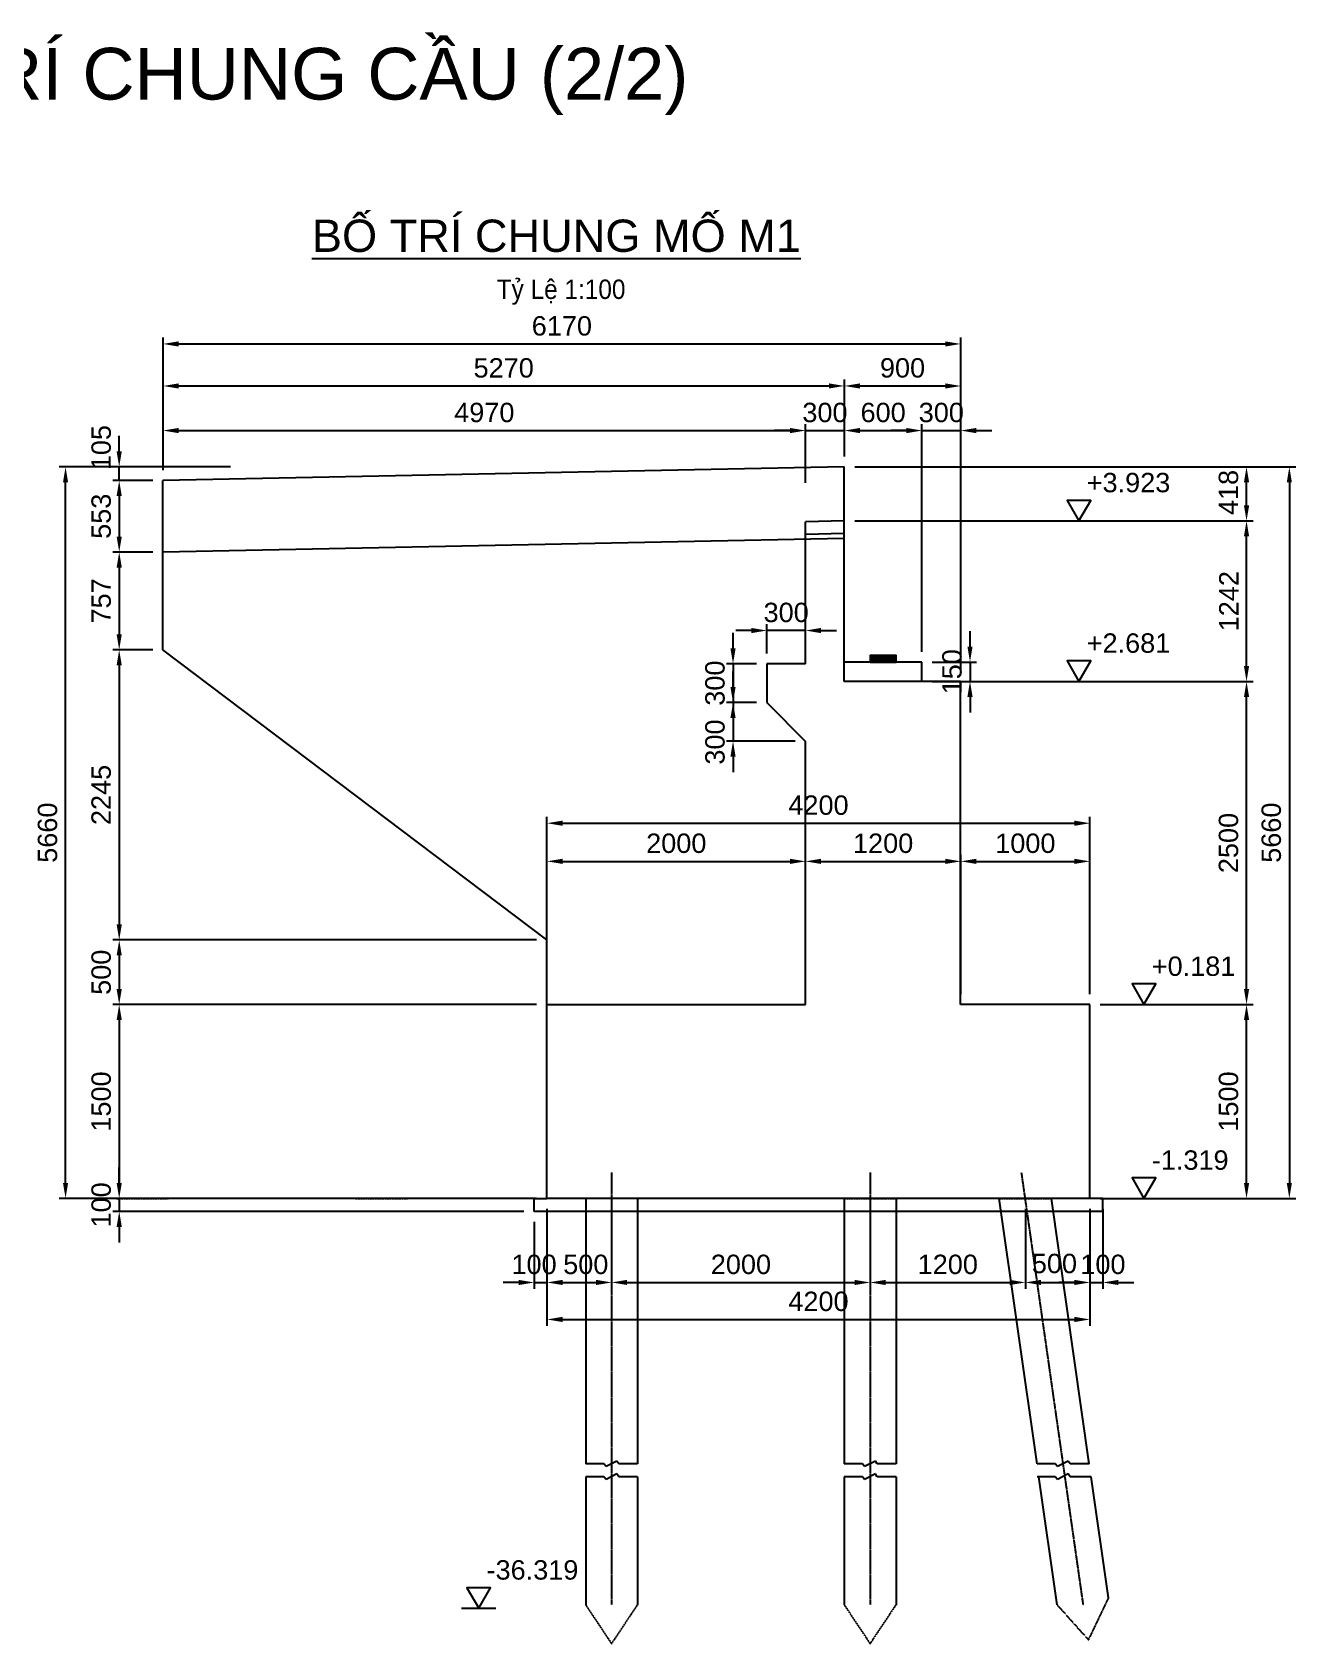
# Model space of a CAD drawing. Header units: millimetres. Extents: x 226202 to 432323, y 191488 to 280899.
# Drawn here: x 422549 to 432323, y 261665 to 274133 of the extents above; entities that cross this region are included whole.
import ezdxf

# ---------------------------------------------------------------- set-up
doc = ezdxf.new("R2010")
doc.units = ezdxf.units.MM
doc.header["$LTSCALE"] = 10
doc.header["$MEASUREMENT"] = 0
for name, pattern in [('CENTER', [2, 1.25, -0.25, 0.25, -0.25]), ('DASHED2', [0.375, 0.25, -0.125]), ('HIDDEN', [0.375, 0.25, -0.125])]:
    doc.linetypes.add(name, pattern=pattern)
for name, color, linetype in [('COLUM', 8, 'DASHED2'), ('dim', 1, 'Continuous'), ('Lien', 3, 'Continuous'), ('TEXT', 3, 'Continuous')]:
    doc.layers.add(name, color=color, linetype=linetype)
doc.styles.add('ARIAL', font='VNARIAL.TTF')
doc.styles.add('ARIALH', font='VHARIAL.TTF')
doc.styles.add('Dim', font='arial.ttf')
doc.dimstyles.new('1-100', dxfattribs={"dimscale": 100, "dimtxt": 1.5, "dimasz": 1.2, "dimexe": 0.5, "dimexo": 0.8, "dimtad": 1, "dimdec": 0, "dimtxsty": 'Dim', "dimcen": 1.5, "dimclrd": 1, "dimclre": 8, "dimclrt": 3, "dimadec": 0, "dimazin": 0, "dimtfac": 1, "dimtdec": 0, "dimtix": 1, "dimtmove": 2, "dimatfit": 3, "dimfxl": 1, "dimarcsym": 0})

# ---------------------------------------------------------------- blocks, each defined once
blk = doc.blocks.new('*D102')
at = {"color": 8, "lineweight": -2, "transparency": 16777216}
for p, q in [((423481, 270664), (423172, 270664)), ((423481, 270111), (423172, 270111))]:
    blk.add_line(p, q, dxfattribs=at)
at = {"color": 1, "lineweight": -2, "transparency": 16777216}
blk.add_line((423222, 270544), (423222, 270231), dxfattribs=at)
at = {"color": 1, "transparency": 16777216}
for points in [[(423202, 270544), (423242, 270544), (423222, 270664)], [(423202, 270231), (423242, 270231), (423222, 270111)]]:
    blk.add_solid(points, dxfattribs=at)
at = {"layer": 'Defpoints', "color": 0, "transparency": 16777216}
for p in [(423561, 270664), (423222, 270111), (423561, 270111)]:
    blk.add_point(p, dxfattribs=at)
at = {"color": 3, "transparency": 16777216, "insert": (423083, 270388), "char_height": 150, "attachment_point": 5, "rotation": 90, "style": 'Dim'}
blk.add_mtext('553', dxfattribs=at)
blk = doc.blocks.new('*D103')
at = {"color": 8, "lineweight": -2, "transparency": 16777216}
for p, q in [((423481, 270111), (423172, 270111)), ((423481, 269355), (423172, 269355))]:
    blk.add_line(p, q, dxfattribs=at)
at = {"color": 1, "lineweight": -2, "transparency": 16777216}
blk.add_line((423222, 269991), (423222, 269475), dxfattribs=at)
at = {"color": 1, "transparency": 16777216}
for points in [[(423202, 269991), (423242, 269991), (423222, 270111)], [(423202, 269475), (423242, 269475), (423222, 269355)]]:
    blk.add_solid(points, dxfattribs=at)
at = {"layer": 'Defpoints', "color": 0, "transparency": 16777216}
for p in [(423561, 270111), (423222, 269355), (423561, 269355)]:
    blk.add_point(p, dxfattribs=at)
at = {"color": 3, "transparency": 16777216, "insert": (423083, 269733), "char_height": 150, "attachment_point": 5, "rotation": 90, "style": 'Dim'}
blk.add_mtext('757', dxfattribs=at)
blk = doc.blocks.new('*D104')
at = {"color": 8, "lineweight": -2, "transparency": 16777216}
for p, q in [((423481, 269355), (423172, 269355)), ((426451, 267110), (423172, 267110))]:
    blk.add_line(p, q, dxfattribs=at)
at = {"color": 1, "lineweight": -2, "transparency": 16777216}
blk.add_line((423222, 269235), (423222, 267230), dxfattribs=at)
at = {"color": 1, "transparency": 16777216}
for points in [[(423202, 269235), (423242, 269235), (423222, 269355)], [(423202, 267230), (423242, 267230), (423222, 267110)]]:
    blk.add_solid(points, dxfattribs=at)
at = {"layer": 'Defpoints', "color": 0, "transparency": 16777216}
for p in [(423561, 269355), (423222, 267110), (426531, 267110)]:
    blk.add_point(p, dxfattribs=at)
at = {"color": 3, "transparency": 16777216, "insert": (423083, 268232), "char_height": 150, "attachment_point": 5, "rotation": 90, "style": 'Dim'}
blk.add_mtext('2245', dxfattribs=at)
blk = doc.blocks.new('*D105')
at = {"color": 8, "lineweight": -2, "transparency": 16777216}
for p, q in [((426451, 267110), (423172, 267110)), ((426451, 266610), (423172, 266610))]:
    blk.add_line(p, q, dxfattribs=at)
at = {"color": 1, "lineweight": -2, "transparency": 16777216}
blk.add_line((423222, 266990), (423222, 266730), dxfattribs=at)
at = {"color": 1, "transparency": 16777216}
for points in [[(423202, 266990), (423242, 266990), (423222, 267110)], [(423202, 266730), (423242, 266730), (423222, 266610)]]:
    blk.add_solid(points, dxfattribs=at)
at = {"layer": 'Defpoints', "color": 0, "transparency": 16777216}
for p in [(426531, 267110), (423222, 266610), (426531, 266610)]:
    blk.add_point(p, dxfattribs=at)
at = {"color": 3, "transparency": 16777216, "insert": (423083, 266860), "char_height": 150, "attachment_point": 5, "rotation": 90, "style": 'Dim'}
blk.add_mtext('500', dxfattribs=at)
blk = doc.blocks.new('*D106')
at = {"color": 8, "lineweight": -2, "transparency": 16777216}
for p, q in [((426451, 266610), (423172, 266610)), ((426451, 265110), (423172, 265110))]:
    blk.add_line(p, q, dxfattribs=at)
at = {"color": 1, "lineweight": -2, "transparency": 16777216}
blk.add_line((423222, 266490), (423222, 265230), dxfattribs=at)
at = {"color": 1, "transparency": 16777216}
for points in [[(423202, 266490), (423242, 266490), (423222, 266610)], [(423202, 265230), (423242, 265230), (423222, 265110)]]:
    blk.add_solid(points, dxfattribs=at)
at = {"layer": 'Defpoints', "color": 0, "transparency": 16777216}
for p in [(426531, 266610), (423222, 265110), (426531, 265110)]:
    blk.add_point(p, dxfattribs=at)
at = {"color": 3, "transparency": 16777216, "insert": (423083, 265860), "char_height": 150, "attachment_point": 5, "rotation": 90, "style": 'Dim'}
blk.add_mtext('1500', dxfattribs=at)
blk = doc.blocks.new('*D107')
at = {"color": 1, "lineweight": -2, "transparency": 16777216}
for p, q in [((423222, 265230), (423222, 265350)), ((423222, 265110), (423222, 265010)), ((423222, 264890), (423222, 264770))]:
    blk.add_line(p, q, dxfattribs=at)
at = {"color": 8, "lineweight": -2, "transparency": 16777216}
for p, q in [((426451, 265110), (423172, 265110)), ((426351, 265010), (423172, 265010))]:
    blk.add_line(p, q, dxfattribs=at)
at = {"color": 1, "transparency": 16777216}
for points in [[(423202, 265230), (423242, 265230), (423222, 265110)], [(423202, 264890), (423242, 264890), (423222, 265010)]]:
    blk.add_solid(points, dxfattribs=at)
at = {"layer": 'Defpoints', "color": 0, "transparency": 16777216}
for p in [(426531, 265110), (423222, 265010), (426431, 265010)]:
    blk.add_point(p, dxfattribs=at)
at = {"color": 3, "transparency": 16777216, "insert": (423083, 265060), "char_height": 150, "attachment_point": 5, "rotation": 90, "style": 'Dim'}
blk.add_mtext('100', dxfattribs=at)
blk = doc.blocks.new('*D108')
at = {"color": 1, "lineweight": -2, "transparency": 16777216}
for p, q in [((423222, 270890), (423222, 271010)), ((423222, 270664), (423222, 270770)), ((423222, 270544), (423222, 270424))]:
    blk.add_line(p, q, dxfattribs=at)
at = {"color": 8, "lineweight": -2, "transparency": 16777216}
for p, q in [((424082, 270770), (423172, 270770)), ((423401, 270664), (423172, 270664))]:
    blk.add_line(p, q, dxfattribs=at)
at = {"color": 1, "transparency": 16777216}
for points in [[(423202, 270890), (423242, 270890), (423222, 270770)], [(423202, 270544), (423242, 270544), (423222, 270664)]]:
    blk.add_solid(points, dxfattribs=at)
at = {"layer": 'Defpoints', "color": 0, "transparency": 16777216}
for p in [(423222, 270770), (424162, 270770), (423481, 270664)]:
    blk.add_point(p, dxfattribs=at)
at = {"color": 3, "transparency": 16777216, "insert": (423083, 270919), "char_height": 150, "attachment_point": 5, "rotation": 90, "style": 'Dim'}
blk.add_mtext('105', dxfattribs=at)
blk = doc.blocks.new('*D109')
at = {"color": 8, "lineweight": -2, "transparency": 16777216}
for p, q in [((423387, 270770), (422757, 270770)), ((423864, 265110), (422757, 265110))]:
    blk.add_line(p, q, dxfattribs=at)
at = {"color": 1, "lineweight": -2, "transparency": 16777216}
blk.add_line((422807, 265230), (422807, 270650), dxfattribs=at)
at = {"color": 1, "transparency": 16777216}
for points in [[(422787, 270650), (422827, 270650), (422807, 270770)], [(422787, 265230), (422827, 265230), (422807, 265110)]]:
    blk.add_solid(points, dxfattribs=at)
at = {"layer": 'Defpoints', "color": 0, "transparency": 16777216}
for p in [(422807, 270770), (423467, 270770), (423944, 265110)]:
    blk.add_point(p, dxfattribs=at)
at = {"color": 3, "transparency": 16777216, "insert": (422668, 267940), "char_height": 150, "attachment_point": 5, "rotation": 90, "style": 'Dim'}
blk.add_mtext('5660', dxfattribs=at)
blk = doc.blocks.new('*D110')
at = {"color": 8, "lineweight": -2, "transparency": 16777216}
for p, q in [((423561, 270744), (423561, 271101)), ((428531, 270646), (428531, 271101))]:
    blk.add_line(p, q, dxfattribs=at)
at = {"color": 1, "lineweight": -2, "transparency": 16777216}
blk.add_line((423681, 271051), (428411, 271051), dxfattribs=at)
at = {"color": 1, "transparency": 16777216}
for points in [[(423681, 271071), (423681, 271031), (423561, 271051)], [(428411, 271071), (428411, 271031), (428531, 271051)]]:
    blk.add_solid(points, dxfattribs=at)
at = {"layer": 'Defpoints', "color": 0, "transparency": 16777216}
for p in [(428531, 271051), (423561, 270664), (428531, 270566)]:
    blk.add_point(p, dxfattribs=at)
at = {"color": 3, "transparency": 16777216, "insert": (426046, 271190), "char_height": 150, "attachment_point": 5, "style": 'Dim'}
blk.add_mtext('4970', dxfattribs=at)
blk = doc.blocks.new('*D111')
at = {"color": 8, "lineweight": -2, "transparency": 16777216}
for p, q in [((428531, 270646), (428531, 271101)), ((428831, 270850), (428831, 271101))]:
    blk.add_line(p, q, dxfattribs=at)
at = {"color": 1, "lineweight": -2, "transparency": 16777216}
for p, q in [((428411, 271051), (428291, 271051)), ((428531, 271051), (428831, 271051)), ((428951, 271051), (429071, 271051))]:
    blk.add_line(p, q, dxfattribs=at)
at = {"color": 1, "transparency": 16777216}
for points in [[(428411, 271071), (428411, 271031), (428531, 271051)], [(428951, 271071), (428951, 271031), (428831, 271051)]]:
    blk.add_solid(points, dxfattribs=at)
at = {"layer": 'Defpoints', "color": 0, "transparency": 16777216}
for p in [(428831, 271051), (428831, 270770), (428531, 270566)]:
    blk.add_point(p, dxfattribs=at)
at = {"color": 3, "transparency": 16777216, "insert": (428681, 271190), "char_height": 150, "attachment_point": 5, "style": 'Dim'}
blk.add_mtext('300', dxfattribs=at)
blk = doc.blocks.new('*D112')
at = {"color": 8, "lineweight": -2, "transparency": 16777216}
for p, q in [((428831, 270850), (428831, 271101)), ((429431, 269340), (429431, 271101))]:
    blk.add_line(p, q, dxfattribs=at)
at = {"color": 1, "lineweight": -2, "transparency": 16777216}
blk.add_line((428951, 271051), (429311, 271051), dxfattribs=at)
at = {"color": 1, "transparency": 16777216}
for points in [[(428951, 271071), (428951, 271031), (428831, 271051)], [(429311, 271071), (429311, 271031), (429431, 271051)]]:
    blk.add_solid(points, dxfattribs=at)
at = {"layer": 'Defpoints', "color": 0, "transparency": 16777216}
for p in [(429431, 271051), (428831, 270770), (429431, 269260)]:
    blk.add_point(p, dxfattribs=at)
at = {"color": 3, "transparency": 16777216, "insert": (429131, 271190), "char_height": 150, "attachment_point": 5, "style": 'Dim'}
blk.add_mtext('600', dxfattribs=at)
blk = doc.blocks.new('*D113')
at = {"color": 8, "lineweight": -2, "transparency": 16777216}
for p, q in [((429431, 269340), (429431, 271101)), ((429731, 269190), (429731, 271101))]:
    blk.add_line(p, q, dxfattribs=at)
at = {"color": 1, "lineweight": -2, "transparency": 16777216}
for p, q in [((429311, 271051), (429191, 271051)), ((429431, 271051), (429731, 271051)), ((429851, 271051), (429971, 271051))]:
    blk.add_line(p, q, dxfattribs=at)
at = {"color": 1, "transparency": 16777216}
for points in [[(429311, 271071), (429311, 271031), (429431, 271051)], [(429851, 271071), (429851, 271031), (429731, 271051)]]:
    blk.add_solid(points, dxfattribs=at)
at = {"layer": 'Defpoints', "color": 0, "transparency": 16777216}
for p in [(429731, 271051), (429431, 269260), (429731, 269110)]:
    blk.add_point(p, dxfattribs=at)
at = {"color": 3, "transparency": 16777216, "insert": (429581, 271190), "char_height": 150, "attachment_point": 5, "style": 'Dim'}
blk.add_mtext('300', dxfattribs=at)
blk = doc.blocks.new('*D114')
at = {"color": 8, "lineweight": -2, "transparency": 16777216}
for p, q in [((423561, 271003), (423561, 271446)), ((428831, 271003), (428831, 271446))]:
    blk.add_line(p, q, dxfattribs=at)
at = {"color": 1, "lineweight": -2, "transparency": 16777216}
blk.add_line((423681, 271396), (428711, 271396), dxfattribs=at)
at = {"color": 1, "transparency": 16777216}
for points in [[(423681, 271416), (423681, 271376), (423561, 271396)], [(428711, 271416), (428711, 271376), (428831, 271396)]]:
    blk.add_solid(points, dxfattribs=at)
at = {"layer": 'Defpoints', "color": 0, "transparency": 16777216}
for p in [(428831, 271396), (423561, 270923), (428831, 270923)]:
    blk.add_point(p, dxfattribs=at)
at = {"color": 3, "transparency": 16777216, "insert": (426196, 271535), "char_height": 150, "attachment_point": 5, "style": 'Dim'}
blk.add_mtext('5270', dxfattribs=at)
blk = doc.blocks.new('*D115')
at = {"color": 8, "lineweight": -2, "transparency": 16777216}
for p, q in [((428831, 271003), (428831, 271446)), ((429731, 270977), (429731, 271446))]:
    blk.add_line(p, q, dxfattribs=at)
at = {"color": 1, "lineweight": -2, "transparency": 16777216}
blk.add_line((428951, 271396), (429611, 271396), dxfattribs=at)
at = {"color": 1, "transparency": 16777216}
for points in [[(428951, 271416), (428951, 271376), (428831, 271396)], [(429611, 271416), (429611, 271376), (429731, 271396)]]:
    blk.add_solid(points, dxfattribs=at)
at = {"layer": 'Defpoints', "color": 0, "transparency": 16777216}
for p in [(429731, 271396), (428831, 270923), (429731, 270897)]:
    blk.add_point(p, dxfattribs=at)
at = {"color": 3, "transparency": 16777216, "insert": (429281, 271535), "char_height": 150, "attachment_point": 5, "style": 'Dim'}
blk.add_mtext('900', dxfattribs=at)
blk = doc.blocks.new('*D116')
at = {"color": 8, "lineweight": -2, "transparency": 16777216}
for p, q in [((423561, 271304), (423561, 271771)), ((429731, 270968), (429731, 271771))]:
    blk.add_line(p, q, dxfattribs=at)
at = {"color": 1, "lineweight": -2, "transparency": 16777216}
blk.add_line((423681, 271721), (429611, 271721), dxfattribs=at)
at = {"color": 1, "transparency": 16777216}
for points in [[(423681, 271741), (423681, 271701), (423561, 271721)], [(429611, 271741), (429611, 271701), (429731, 271721)]]:
    blk.add_solid(points, dxfattribs=at)
at = {"layer": 'Defpoints', "color": 0, "transparency": 16777216}
for p in [(429731, 271721), (423561, 271224), (429731, 270888)]:
    blk.add_point(p, dxfattribs=at)
at = {"color": 3, "transparency": 16777216, "insert": (426646, 271860), "char_height": 150, "attachment_point": 5, "style": 'Dim'}
blk.add_mtext('6170', dxfattribs=at)
blk = doc.blocks.new('*D117')
at = {"color": 1, "lineweight": -2, "transparency": 16777216}
for p, q in [((429803, 269380), (429803, 269500)), ((429803, 269260), (429803, 269110)), ((429803, 268990), (429803, 268870))]:
    blk.add_line(p, q, dxfattribs=at)
at = {"color": 8, "lineweight": -2, "transparency": 16777216}
for p, q in [((429511, 269260), (429853, 269260)), ((429511, 269110), (429853, 269110))]:
    blk.add_line(p, q, dxfattribs=at)
at = {"color": 1, "transparency": 16777216}
for points in [[(429783, 269380), (429823, 269380), (429803, 269260)], [(429783, 268990), (429823, 268990), (429803, 269110)]]:
    blk.add_solid(points, dxfattribs=at)
at = {"layer": 'Defpoints', "color": 0, "transparency": 16777216}
for p in [(429431, 269260), (429431, 269110), (429803, 269110)]:
    blk.add_point(p, dxfattribs=at)
at = {"color": 3, "transparency": 16777216, "insert": (429664, 269185), "char_height": 150, "attachment_point": 5, "rotation": 90, "style": 'Dim'}
blk.add_mtext('150', dxfattribs=at)
blk = doc.blocks.new('*D118')
at = {"color": 1, "lineweight": -2, "transparency": 16777216}
for p, q in [((428111, 269504), (427991, 269504)), ((428531, 269504), (428231, 269504)), ((428651, 269504), (428771, 269504))]:
    blk.add_line(p, q, dxfattribs=at)
at = {"color": 8, "lineweight": -2, "transparency": 16777216}
for p, q in [((428231, 269327), (428231, 269554)), ((428531, 269327), (428531, 269554))]:
    blk.add_line(p, q, dxfattribs=at)
at = {"color": 1, "transparency": 16777216}
for points in [[(428111, 269524), (428111, 269484), (428231, 269504)], [(428651, 269524), (428651, 269484), (428531, 269504)]]:
    blk.add_solid(points, dxfattribs=at)
at = {"layer": 'Defpoints', "color": 0, "transparency": 16777216}
for p in [(428231, 269504), (428231, 269247), (428531, 269247)]:
    blk.add_point(p, dxfattribs=at)
at = {"color": 3, "transparency": 16777216, "insert": (428381, 269643), "char_height": 150, "attachment_point": 5, "style": 'Dim'}
blk.add_mtext('300', dxfattribs=at)
blk = doc.blocks.new('*D119')
at = {"color": 1, "lineweight": -2, "transparency": 16777216}
for p, q in [((427970, 269367), (427970, 269487)), ((427970, 269247), (427970, 268947)), ((427970, 268827), (427970, 268707))]:
    blk.add_line(p, q, dxfattribs=at)
at = {"color": 8, "lineweight": -2, "transparency": 16777216}
for p, q in [((428151, 269247), (427920, 269247)), ((428151, 268947), (427920, 268947))]:
    blk.add_line(p, q, dxfattribs=at)
at = {"color": 1, "transparency": 16777216}
for points in [[(427950, 269367), (427990, 269367), (427970, 269247)], [(427950, 268827), (427990, 268827), (427970, 268947)]]:
    blk.add_solid(points, dxfattribs=at)
at = {"layer": 'Defpoints', "color": 0, "transparency": 16777216}
for p in [(428231, 269247), (427970, 268947), (428231, 268947)]:
    blk.add_point(p, dxfattribs=at)
at = {"color": 3, "transparency": 16777216, "insert": (427831, 269097), "char_height": 150, "attachment_point": 5, "rotation": 90, "style": 'Dim'}
blk.add_mtext('300', dxfattribs=at)
blk = doc.blocks.new('*D120')
at = {"color": 1, "lineweight": -2, "transparency": 16777216}
for p, q in [((427970, 269067), (427970, 269187)), ((427970, 268947), (427970, 268647)), ((427970, 268527), (427970, 268407))]:
    blk.add_line(p, q, dxfattribs=at)
at = {"color": 8, "lineweight": -2, "transparency": 16777216}
for p, q in [((428151, 268947), (427920, 268947)), ((428451, 268647), (427920, 268647))]:
    blk.add_line(p, q, dxfattribs=at)
at = {"color": 1, "transparency": 16777216}
for points in [[(427950, 269067), (427990, 269067), (427970, 268947)], [(427950, 268527), (427990, 268527), (427970, 268647)]]:
    blk.add_solid(points, dxfattribs=at)
at = {"layer": 'Defpoints', "color": 0, "transparency": 16777216}
for p in [(428231, 268947), (427970, 268647), (428531, 268647)]:
    blk.add_point(p, dxfattribs=at)
at = {"color": 3, "transparency": 16777216, "insert": (427831, 268641), "char_height": 150, "attachment_point": 5, "rotation": 90, "style": 'Dim'}
blk.add_mtext('300', dxfattribs=at)
blk = doc.blocks.new('*D121')
at = {"color": 8, "lineweight": -2, "transparency": 16777216}
for p, q in [((426531, 266690), (426531, 267768)), ((428531, 266690), (428531, 267768))]:
    blk.add_line(p, q, dxfattribs=at)
at = {"color": 1, "lineweight": -2, "transparency": 16777216}
blk.add_line((426651, 267718), (428411, 267718), dxfattribs=at)
at = {"color": 1, "transparency": 16777216}
for points in [[(426651, 267738), (426651, 267698), (426531, 267718)], [(428411, 267738), (428411, 267698), (428531, 267718)]]:
    blk.add_solid(points, dxfattribs=at)
at = {"layer": 'Defpoints', "color": 0, "transparency": 16777216}
for p in [(428531, 267718), (426531, 266610), (428531, 266610)]:
    blk.add_point(p, dxfattribs=at)
at = {"color": 3, "transparency": 16777216, "insert": (427531, 267857), "char_height": 150, "attachment_point": 5, "style": 'Dim'}
blk.add_mtext('2000', dxfattribs=at)
blk = doc.blocks.new('*D122')
at = {"color": 8, "lineweight": -2, "transparency": 16777216}
for p, q in [((428531, 266690), (428531, 267768)), ((429731, 266690), (429731, 267768))]:
    blk.add_line(p, q, dxfattribs=at)
at = {"color": 1, "lineweight": -2, "transparency": 16777216}
blk.add_line((428651, 267718), (429611, 267718), dxfattribs=at)
at = {"color": 1, "transparency": 16777216}
for points in [[(428651, 267738), (428651, 267698), (428531, 267718)], [(429611, 267738), (429611, 267698), (429731, 267718)]]:
    blk.add_solid(points, dxfattribs=at)
at = {"layer": 'Defpoints', "color": 0, "transparency": 16777216}
for p in [(429731, 267718), (428531, 266610), (429731, 266610)]:
    blk.add_point(p, dxfattribs=at)
at = {"color": 3, "transparency": 16777216, "insert": (429131, 267857), "char_height": 150, "attachment_point": 5, "style": 'Dim'}
blk.add_mtext('1200', dxfattribs=at)
blk = doc.blocks.new('*D123')
at = {"color": 8, "lineweight": -2, "transparency": 16777216}
for p, q in [((429731, 266690), (429731, 267768)), ((430731, 266690), (430731, 267768))]:
    blk.add_line(p, q, dxfattribs=at)
at = {"color": 1, "lineweight": -2, "transparency": 16777216}
blk.add_line((429851, 267718), (430611, 267718), dxfattribs=at)
at = {"color": 1, "transparency": 16777216}
for points in [[(429851, 267738), (429851, 267698), (429731, 267718)], [(430611, 267738), (430611, 267698), (430731, 267718)]]:
    blk.add_solid(points, dxfattribs=at)
at = {"layer": 'Defpoints', "color": 0, "transparency": 16777216}
for p in [(430731, 267718), (429731, 266610), (430731, 266610)]:
    blk.add_point(p, dxfattribs=at)
at = {"color": 3, "transparency": 16777216, "insert": (430231, 267857), "char_height": 150, "attachment_point": 5, "style": 'Dim'}
blk.add_mtext('1000', dxfattribs=at)
blk = doc.blocks.new('*D124')
at = {"color": 8, "lineweight": -2, "transparency": 16777216}
for p, q in [((430811, 266610), (431992, 266610)), ((430811, 265110), (431992, 265110))]:
    blk.add_line(p, q, dxfattribs=at)
at = {"color": 1, "lineweight": -2, "transparency": 16777216}
blk.add_line((431942, 265230), (431942, 266490), dxfattribs=at)
at = {"color": 1, "transparency": 16777216}
for points in [[(431922, 266490), (431962, 266490), (431942, 266610)], [(431922, 265230), (431962, 265230), (431942, 265110)]]:
    blk.add_solid(points, dxfattribs=at)
at = {"layer": 'Defpoints', "color": 0, "transparency": 16777216}
for p in [(430731, 266610), (431942, 266610), (430731, 265110)]:
    blk.add_point(p, dxfattribs=at)
at = {"color": 3, "transparency": 16777216, "insert": (431803, 265860), "char_height": 150, "attachment_point": 5, "rotation": 90, "style": 'Dim'}
blk.add_mtext('1500', dxfattribs=at)
blk = doc.blocks.new('*D125')
at = {"color": 8, "lineweight": -2, "transparency": 16777216}
for p, q in [((429811, 269110), (431992, 269110)), ((430811, 266610), (431992, 266610))]:
    blk.add_line(p, q, dxfattribs=at)
at = {"color": 1, "lineweight": -2, "transparency": 16777216}
blk.add_line((431942, 266730), (431942, 268990), dxfattribs=at)
at = {"color": 1, "transparency": 16777216}
for points in [[(431922, 268990), (431962, 268990), (431942, 269110)], [(431922, 266730), (431962, 266730), (431942, 266610)]]:
    blk.add_solid(points, dxfattribs=at)
at = {"layer": 'Defpoints', "color": 0, "transparency": 16777216}
for p in [(429731, 269110), (431942, 269110), (430731, 266610)]:
    blk.add_point(p, dxfattribs=at)
at = {"color": 3, "transparency": 16777216, "insert": (431803, 267860), "char_height": 150, "attachment_point": 5, "rotation": 90, "style": 'Dim'}
blk.add_mtext('2500', dxfattribs=at)
blk = doc.blocks.new('*D126')
at = {"color": 8, "lineweight": -2, "transparency": 16777216}
for p, q in [((428911, 270352), (431992, 270352)), ((429811, 269110), (431992, 269110))]:
    blk.add_line(p, q, dxfattribs=at)
at = {"color": 1, "lineweight": -2, "transparency": 16777216}
blk.add_line((431942, 269230), (431942, 270232), dxfattribs=at)
at = {"color": 1, "transparency": 16777216}
for points in [[(431922, 270232), (431962, 270232), (431942, 270352)], [(431922, 269230), (431962, 269230), (431942, 269110)]]:
    blk.add_solid(points, dxfattribs=at)
at = {"layer": 'Defpoints', "color": 0, "transparency": 16777216}
for p in [(428831, 270352), (431942, 270352), (429731, 269110)]:
    blk.add_point(p, dxfattribs=at)
at = {"color": 3, "transparency": 16777216, "insert": (431805, 269731), "char_height": 150, "attachment_point": 5, "rotation": 90, "style": 'Dim'}
blk.add_mtext('1242', dxfattribs=at)
blk = doc.blocks.new('*D127')
at = {"color": 8, "lineweight": -2, "transparency": 16777216}
for p, q in [((428911, 270770), (431992, 270770)), ((428911, 270352), (431992, 270352))]:
    blk.add_line(p, q, dxfattribs=at)
at = {"color": 1, "lineweight": -2, "transparency": 16777216}
blk.add_line((431942, 270472), (431942, 270650), dxfattribs=at)
at = {"color": 1, "transparency": 16777216}
for points in [[(431922, 270650), (431962, 270650), (431942, 270770)], [(431922, 270472), (431962, 270472), (431942, 270352)]]:
    blk.add_solid(points, dxfattribs=at)
at = {"layer": 'Defpoints', "color": 0, "transparency": 16777216}
for p in [(428831, 270770), (431942, 270770), (428831, 270352)]:
    blk.add_point(p, dxfattribs=at)
at = {"color": 3, "transparency": 16777216, "insert": (431803, 270572), "char_height": 150, "attachment_point": 5, "rotation": 90, "style": 'Dim'}
blk.add_mtext('418', dxfattribs=at)
blk = doc.blocks.new('*D128')
at = {"color": 8, "lineweight": -2, "transparency": 16777216}
for p, q in [((430885, 270770), (432323, 270770)), ((431184, 265110), (432323, 265110))]:
    blk.add_line(p, q, dxfattribs=at)
at = {"color": 1, "lineweight": -2, "transparency": 16777216}
blk.add_line((432273, 270650), (432273, 265230), dxfattribs=at)
at = {"color": 1, "transparency": 16777216}
for points in [[(432253, 270650), (432293, 270650), (432273, 270770)], [(432253, 265230), (432293, 265230), (432273, 265110)]]:
    blk.add_solid(points, dxfattribs=at)
at = {"layer": 'Defpoints', "color": 0, "transparency": 16777216}
for p in [(430805, 270770), (431104, 265110), (432273, 265110)]:
    blk.add_point(p, dxfattribs=at)
at = {"color": 3, "transparency": 16777216, "insert": (432134, 267940), "char_height": 150, "attachment_point": 5, "rotation": 90, "style": 'Dim'}
blk.add_mtext('5660', dxfattribs=at)
blk = doc.blocks.new('*D129')
at = {"color": 8, "lineweight": -2, "transparency": 16777216}
for p, q in [((426531, 267373), (426531, 268063)), ((430731, 266690), (430731, 268063))]:
    blk.add_line(p, q, dxfattribs=at)
at = {"color": 1, "lineweight": -2, "transparency": 16777216}
blk.add_line((426651, 268013), (430611, 268013), dxfattribs=at)
at = {"color": 1, "transparency": 16777216}
for points in [[(426651, 268033), (426651, 267993), (426531, 268013)], [(430611, 268033), (430611, 267993), (430731, 268013)]]:
    blk.add_solid(points, dxfattribs=at)
at = {"layer": 'Defpoints', "color": 0, "transparency": 16777216}
for p in [(430731, 268013), (426531, 267293), (430731, 266610)]:
    blk.add_point(p, dxfattribs=at)
at = {"color": 3, "transparency": 16777216, "insert": (428631, 268152), "char_height": 150, "attachment_point": 5, "style": 'Dim'}
blk.add_mtext('4200', dxfattribs=at)
blk = doc.blocks.new('*D155')
at = {"color": 8, "lineweight": -2, "transparency": 16777216}
for p, q in [((426531, 265030), (426531, 264410)), ((426431, 264930), (426431, 264410))]:
    blk.add_line(p, q, dxfattribs=at)
at = {"color": 1, "lineweight": -2, "transparency": 16777216}
for p, q in [((426311, 264460), (426191, 264460)), ((426431, 264460), (426531, 264460)), ((426651, 264460), (426771, 264460))]:
    blk.add_line(p, q, dxfattribs=at)
at = {"color": 1, "transparency": 16777216}
for points in [[(426311, 264480), (426311, 264440), (426431, 264460)], [(426651, 264480), (426651, 264440), (426531, 264460)]]:
    blk.add_solid(points, dxfattribs=at)
at = {"layer": 'Defpoints', "color": 0, "transparency": 16777216}
for p in [(426531, 265110), (426431, 265010), (426531, 264460)]:
    blk.add_point(p, dxfattribs=at)
at = {"color": 3, "transparency": 16777216, "insert": (426431, 264599), "char_height": 150, "attachment_point": 5, "style": 'Dim'}
blk.add_mtext('100', dxfattribs=at)
blk = doc.blocks.new('*D156')
at = {"color": 8, "lineweight": -2, "transparency": 16777216}
for p, q in [((426531, 265030), (426531, 264410)), ((427031, 265030), (427031, 264410))]:
    blk.add_line(p, q, dxfattribs=at)
at = {"color": 1, "lineweight": -2, "transparency": 16777216}
blk.add_line((426651, 264460), (426911, 264460), dxfattribs=at)
at = {"color": 1, "transparency": 16777216}
for points in [[(426651, 264480), (426651, 264440), (426531, 264460)], [(426911, 264480), (426911, 264440), (427031, 264460)]]:
    blk.add_solid(points, dxfattribs=at)
at = {"layer": 'Defpoints', "color": 0, "transparency": 16777216}
for p in [(426531, 265110), (427031, 265110), (427031, 264460)]:
    blk.add_point(p, dxfattribs=at)
at = {"color": 3, "transparency": 16777216, "insert": (426831, 264599), "char_height": 150, "attachment_point": 5, "style": 'Dim'}
blk.add_mtext('500', dxfattribs=at)
blk = doc.blocks.new('*D157')
at = {"color": 8, "lineweight": -2, "transparency": 16777216}
for p, q in [((427031, 265030), (427031, 264410)), ((429031, 265030), (429031, 264410))]:
    blk.add_line(p, q, dxfattribs=at)
at = {"color": 1, "lineweight": -2, "transparency": 16777216}
blk.add_line((427151, 264460), (428911, 264460), dxfattribs=at)
at = {"color": 1, "transparency": 16777216}
for points in [[(427151, 264480), (427151, 264440), (427031, 264460)], [(428911, 264480), (428911, 264440), (429031, 264460)]]:
    blk.add_solid(points, dxfattribs=at)
at = {"layer": 'Defpoints', "color": 0, "transparency": 16777216}
for p in [(427031, 265110), (429031, 265110), (429031, 264460)]:
    blk.add_point(p, dxfattribs=at)
at = {"color": 3, "transparency": 16777216, "insert": (428031, 264599), "char_height": 150, "attachment_point": 5, "style": 'Dim'}
blk.add_mtext('2000', dxfattribs=at)
blk = doc.blocks.new('*D158')
at = {"color": 8, "lineweight": -2, "transparency": 16777216}
for p, q in [((429031, 265030), (429031, 264410)), ((430231, 265030), (430231, 264410))]:
    blk.add_line(p, q, dxfattribs=at)
at = {"color": 1, "lineweight": -2, "transparency": 16777216}
blk.add_line((429151, 264460), (430111, 264460), dxfattribs=at)
at = {"color": 1, "transparency": 16777216}
for points in [[(429151, 264480), (429151, 264440), (429031, 264460)], [(430111, 264480), (430111, 264440), (430231, 264460)]]:
    blk.add_solid(points, dxfattribs=at)
at = {"layer": 'Defpoints', "color": 0, "transparency": 16777216}
for p in [(429031, 265110), (430231, 265110), (430231, 264460)]:
    blk.add_point(p, dxfattribs=at)
at = {"color": 3, "transparency": 16777216, "insert": (429631, 264599), "char_height": 150, "attachment_point": 5, "style": 'Dim'}
blk.add_mtext('1200', dxfattribs=at)
blk = doc.blocks.new('*D159')
at = {"color": 8, "lineweight": -2, "transparency": 16777216}
for p, q in [((430231, 265030), (430231, 264410)), ((430731, 265030), (430731, 264410))]:
    blk.add_line(p, q, dxfattribs=at)
at = {"color": 1, "lineweight": -2, "transparency": 16777216}
blk.add_line((430351, 264460), (430611, 264460), dxfattribs=at)
at = {"color": 1, "transparency": 16777216}
for points in [[(430351, 264480), (430351, 264440), (430231, 264460)], [(430611, 264480), (430611, 264440), (430731, 264460)]]:
    blk.add_solid(points, dxfattribs=at)
at = {"layer": 'Defpoints', "color": 0, "transparency": 16777216}
for p in [(430231, 265110), (430731, 265110), (430731, 264460)]:
    blk.add_point(p, dxfattribs=at)
at = {"color": 3, "transparency": 16777216, "insert": (430456, 264606), "char_height": 150, "attachment_point": 5, "style": 'Dim'}
blk.add_mtext('500', dxfattribs=at)
blk = doc.blocks.new('*D160')
at = {"color": 8, "lineweight": -2, "transparency": 16777216}
for p, q in [((430731, 265030), (430731, 264410)), ((430831, 265030), (430831, 264410))]:
    blk.add_line(p, q, dxfattribs=at)
at = {"color": 1, "lineweight": -2, "transparency": 16777216}
for p, q in [((430611, 264460), (430491, 264460)), ((430731, 264460), (430831, 264460)), ((430951, 264460), (431071, 264460))]:
    blk.add_line(p, q, dxfattribs=at)
at = {"color": 1, "transparency": 16777216}
for points in [[(430611, 264480), (430611, 264440), (430731, 264460)], [(430951, 264480), (430951, 264440), (430831, 264460)]]:
    blk.add_solid(points, dxfattribs=at)
at = {"layer": 'Defpoints', "color": 0, "transparency": 16777216}
for p in [(430731, 265110), (430831, 265110), (430831, 264460)]:
    blk.add_point(p, dxfattribs=at)
at = {"color": 3, "transparency": 16777216, "insert": (430831, 264599), "char_height": 150, "attachment_point": 5, "style": 'Dim'}
blk.add_mtext('100', dxfattribs=at)
blk = doc.blocks.new('*D161')
at = {"color": 8, "lineweight": -2, "transparency": 16777216}
for p, q in [((426531, 264782), (426531, 264124)), ((430731, 264782), (430731, 264124))]:
    blk.add_line(p, q, dxfattribs=at)
at = {"color": 1, "lineweight": -2, "transparency": 16777216}
blk.add_line((426651, 264174), (430611, 264174), dxfattribs=at)
at = {"color": 1, "transparency": 16777216}
for points in [[(426651, 264194), (426651, 264154), (426531, 264174)], [(430611, 264194), (430611, 264154), (430731, 264174)]]:
    blk.add_solid(points, dxfattribs=at)
at = {"layer": 'Defpoints', "color": 0, "transparency": 16777216}
for p in [(426531, 264862), (430731, 264862), (430731, 264174)]:
    blk.add_point(p, dxfattribs=at)
at = {"color": 3, "transparency": 16777216, "insert": (428631, 264313), "char_height": 150, "attachment_point": 5, "style": 'Dim'}
blk.add_mtext('4200', dxfattribs=at)
blk = doc.blocks.new('e')
at = {"layer": 'TEXT', "color": 9}
blk.add_lwpolyline([(0, 0), (383, 664), (-383, 664)], close=True, dxfattribs=at)

msp = doc.modelspace()

# ---------------------------------------------------------------- hatches: boundary and pattern name
h = msp.add_hatch()
h.set_pattern_fill('AR-PARQ1', color=8, scale=5, style=0)
h.set_pattern_definition([(90, (-673841.94, -195833.866), (-60, 60), [60, -60]), (90, (-673831.94, -195833.866), (-60, 60), [60, -60]), (90, (-673821.94, -195833.866), (-60, 60), [60, -60]), (90, (-673811.94, -195833.866), (-60, 60), [60, -60]), (90, (-673801.94, -195833.866), (-60, 60), [60, -60]), (90, (-673791.94, -195833.866), (-60, 60), [60, -60]), (90, (-673781.94, -195833.866), (-60, 60), [60, -60]), (0, (-673841.94, -195773.866), (60, -60), [60, -60]), (0, (-673841.94, -195763.866), (60, -60), [60, -60]), (0, (-673841.94, -195753.866), (60, -60), [60, -60]), (0, (-673841.94, -195743.866), (60, -60), [60, -60]), (0, (-673841.94, -195733.866), (60, -60), [60, -60]), (0, (-673841.94, -195723.866), (60, -60), [60, -60]), (0, (-673841.94, -195713.866), (60, -60), [60, -60])])
h.paths.add_polyline_path([(429030.7, 269309.8), (429030.7, 269259.8), (429230.7, 269259.8), (429230.7, 269309.8)])

# ---------------------------------------------------------------- linework, layer by layer
for p, q in [((430511.6, 270351.7), (430778.8, 270351.7)), ((430511.6, 269109.8), (430778.8, 269109.8)), ((431015, 266609.8), (431282.2, 266609.8)), ((431015, 265109.8), (431282.2, 265109.8)), ((425869.2, 261939), (426136.4, 261939))]:
    msp.add_line(p, q)
at = {"color": 8, "linetype": 'HIDDEN', "ltscale": 5}
for p, q in [((423200.9, 265109.9), (423600.9, 265109.9)), ((425050.9, 265109.9), (425450.9, 265109.9)), ((427230.7, 265109.8), (426830.7, 265109.8)), ((428828.6, 265109.8), (429232.7, 265109.8)), ((430028.6, 265109.8), (430432.7, 265109.8))]:
    msp.add_line(p, q, dxfattribs=at)
at = {"color": 2}
for p, q in [((426830.7, 265109.8), (426830.7, 263056.9)), ((427230.7, 265109.8), (427230.7, 263057.3)), ((428830.7, 265109.8), (428830.7, 263056.9)), ((429230.7, 265109.8), (429230.7, 263057.3)), ((430321.9, 263056.9), (430028.6, 265109.8)), ((430725.9, 263057.3), (430432.7, 265109.8)), ((426830.7, 262956.5), (426830.7, 261964.6)), ((427230.7, 262956.9), (427230.7, 261964.6)), ((428830.7, 262956.5), (428830.7, 261964.6)), ((429230.7, 262956.9), (429230.7, 261964.6)), ((430478, 261964.6), (430336.3, 262956.5)), ((430873.9, 262021.2), (430740.3, 262956.9))]:
    msp.add_line(p, q, dxfattribs=at)
at = {"color": 2, "linetype": 'HIDDEN'}
for p, q in [((426830.7, 261964.6), (427030.7, 261664.6)), ((427030.7, 261664.6), (427230.7, 261964.6)), ((428830.7, 261964.6), (429030.7, 261664.6)), ((429030.7, 261664.6), (429230.7, 261964.6)), ((430478, 261964.6), (430718.4, 261695.9)), ((430873.9, 262021.2), (430718.4, 261695.9))]:
    msp.add_line(p, q, dxfattribs=at)
msp.add_lwpolyline([(429030.7, 269259.8), (429230.7, 269259.8), (429230.7, 269309.8), (429030.7, 269309.8)], close=True)
at = {"layer": 'dim', "color": 1, "linetype": 'CENTER', "ltscale": 0.2}
for p, q in [((427030.7, 265309.8), (427030.7, 261964.6)), ((429030.7, 265309.8), (429030.7, 261964.6)), ((430680, 261964.6), (430202.1, 265309.8))]:
    msp.add_line(p, q, dxfattribs=at)
at = {"layer": 'dim', "color": 8, "ltscale": 1000}
for p, q in [((427071.5, 263078.6), (426987.6, 263036.7)), ((427085.5, 263057.3), (427071.5, 263078.6)), ((429071.5, 263078.6), (428987.6, 263036.7)), ((429085.5, 263057.3), (429071.5, 263078.6)), ((430562.8, 263078.6), (430478.8, 263036.7)), ((430576.8, 263057.3), (430562.8, 263078.6)), ((426970.5, 263056.9), (426830.7, 263056.9)), ((426970.5, 262956.5), (426830.7, 262956.5)), ((426987.6, 263036.7), (426970.5, 263056.9)), ((426987.6, 262936.3), (426970.5, 262956.5)), ((427071.5, 262978.2), (426987.6, 262936.3)), ((427085.5, 262956.9), (427071.5, 262978.2)), ((427230.7, 263057.3), (427085.5, 263057.3)), ((427230.7, 262956.9), (427085.5, 262956.9)), ((428970.5, 263056.9), (428830.7, 263056.9)), ((428970.5, 262956.5), (428830.7, 262956.5)), ((428987.6, 263036.7), (428970.5, 263056.9)), ((428987.6, 262936.3), (428970.5, 262956.5)), ((429071.5, 262978.2), (428987.6, 262936.3)), ((429085.5, 262956.9), (429071.5, 262978.2)), ((429230.7, 263057.3), (429085.5, 263057.3)), ((429230.7, 262956.9), (429085.5, 262956.9)), ((430461.7, 263056.9), (430321.9, 263056.9)), ((430461.7, 262956.5), (430321.9, 262956.5)), ((430478.8, 263036.7), (430461.7, 263056.9)), ((430478.8, 262936.3), (430461.7, 262956.5)), ((430562.8, 262978.2), (430478.8, 262936.3)), ((430576.8, 262956.9), (430562.8, 262978.2)), ((430725.9, 263057.3), (430576.8, 263057.3)), ((430740.3, 262956.9), (430576.8, 262956.9))]:
    msp.add_line(p, q, dxfattribs=at)
at = {"layer": 'Lien'}
for p, q in [((428830.7, 270769.7), (423560.7, 270664.3)), ((428830.7, 269109.8), (428830.7, 270769.7)), ((423560.7, 269354.7), (423560.7, 270664.3)), ((428830.7, 270351.7), (428530.7, 270345.7)), ((428530.7, 269246.6), (428530.7, 270345.7)), ((428830.7, 270216.7), (423560.7, 270111.3)), ((428830.7, 270254.1), (428530.7, 270248.1)), ((426530.7, 267109.7), (423560.7, 269354.7)), ((428530.7, 269246.6), (428230.7, 269246.6)), ((428230.7, 269246.6), (428230.7, 268946.6)), ((429430.7, 269259.8), (428830.7, 269259.8)), ((429430.7, 269109.8), (429430.7, 269259.8)), ((429730.7, 269109.8), (428830.7, 269109.8)), ((429730.7, 266609.8), (429730.7, 269109.8)), ((428230.7, 268946.6), (428530.7, 268646.6)), ((428530.7, 266609.8), (428530.7, 268646.6)), ((426530.7, 266609.8), (426530.7, 267109.7)), ((426530.7, 265109.8), (426530.7, 266609.8)), ((426530.7, 266609.8), (428530.7, 266609.8)), ((430730.7, 266609.8), (429730.7, 266609.8)), ((430730.7, 265109.8), (430730.7, 266609.8)), ((426430.7, 265009.8), (426430.7, 265109.8)), ((426430.7, 265109.8), (426530.7, 265109.8)), ((430730.7, 265109.8), (426530.7, 265109.8)), ((430830.7, 265109.8), (430730.7, 265109.8)), ((430830.7, 265009.8), (430830.7, 265109.8)), ((430830.7, 265009.8), (426430.7, 265009.8))]:
    msp.add_line(p, q, dxfattribs=at)

# ---------------------------------------------------------------- block references
at = {"layer": 'COLUM', "xscale": 0.2399999999906868, "yscale": 0.2399999999906868, "zscale": 0.2399999999906868}
for p in [(430645.2, 270351.7), (430645.2, 269109.8), (431148.6, 266609.8), (431148.6, 265109.8), (426002.8, 261939)]:
    msp.add_blockref('e', p, dxfattribs=at)

# ---------------------------------------------------------------- texts
at = {"color": 4, "style": 'ARIALH'}
msp.add_text('bè trÝ chung cÇu (2/2)', height=400, dxfattribs=at).set_placement((420919.6, 273611.9))
at = {"color": 7, "style": 'ARIAL'}
for s, p in [('+3.923', (430705.6, 270573.7)), ('+2.681', (430705.6, 269331.9)), ('+0.181', (431209, 266831.9)), ('-1.319', (431209, 265331.9)), ('-36.319', (426063.2, 262161))]:
    msp.add_text(s, height=150, dxfattribs=at).set_placement(p)
at = {"layer": 'TEXT', "color": 7, "style": 'ARIALH'}
msp.add_text('%%ubè trÝ chung mè m1', height=250, dxfattribs=at).set_placement((424712.4, 272433.1))
at = {"layer": 'TEXT', "style": 'ARIAL', "width": 0.9}
msp.add_text('Tû LÖ 1:100', height=150, rotation=360, dxfattribs=at).set_placement((426142, 272069.1))

# ---------------------------------------------------------------- dimensions: what is measured, and where the dimension line sits
for base, p1, p2, picture, middle in [((429730.7, 271720.9), (423560.7, 271224.4), (429730.7, 270888.4), '*D116', (426645.7, 271860)), ((428830.7, 271396), (423560.7, 270922.8), (428830.7, 270922.8), '*D114', (426195.7, 271535.1)), ((429730.7, 271396), (428830.7, 270922.8), (429730.7, 270897.2), '*D115', (429280.7, 271535.1)), ((428530.7, 271051.3), (423560.7, 270664.3), (428530.7, 270566), '*D110', (426045.7, 271190.4)), ((428830.7, 271051.3), (428530.7, 270566), (428830.7, 270769.7), '*D111', (428680.7, 271190.4)), ((429430.7, 271051.3), (428830.7, 270769.7), (429430.7, 269259.8), '*D112', (429130.7, 271190.4)), ((429730.7, 271051.3), (429430.7, 269259.8), (429730.7, 269109.8), '*D113', (429580.7, 271190.4)), ((428230.7, 269503.9), (428530.7, 269246.6), (428230.7, 269246.6), '*D118', (428380.7, 269643.1)), ((430730.7, 268013.4), (426530.7, 267293.4), (430730.7, 266609.8), '*D129', (428630.7, 268152.5)), ((428530.7, 267718.1), (426530.7, 266609.8), (428530.7, 266609.8), '*D121', (427530.7, 267857.2)), ((429730.7, 267718.1), (428530.7, 266609.8), (429730.7, 266609.8), '*D122', (429130.7, 267857.2)), ((430730.7, 267718.1), (429730.7, 266609.8), (430730.7, 266609.8), '*D123', (430230.7, 267857.2)), ((429030.7, 264459.8), (427030.7, 265109.8), (429030.7, 265109.8), '*D157', (428030.7, 264598.9)), ((430230.7, 264459.8), (429030.7, 265109.8), (430230.7, 265109.8), '*D158', (429630.7, 264598.9)), ((430730.7, 264174.4), (426530.7, 264861.6), (430730.7, 264861.6), '*D161', (428630.7, 264313.5))]:
    dim = msp.add_linear_dim(base=base, p1=p1, p2=p2, dimstyle='1-100')
    dim.commit()
    dim.dimension.update_dxf_attribs({"geometry": picture, "text_midpoint": middle})
for base, p1, p2, picture, middle in [((423222, 270769.7), (423480.7, 270664.3), (424161.6, 270769.7), '*D108', (423082.9, 270919.4)), ((431942.3, 270769.7), (428830.7, 270351.7), (428830.7, 270769.7), '*D127', (431803.2, 270571.9)), ((427969.7, 268646.6), (428230.7, 268946.6), (428530.7, 268646.6), '*D120', (427830.6, 268640.6))]:
    dim = msp.add_linear_dim(base=base, p1=p1, p2=p2, angle=90, dimstyle='1-100')
    dim.commit()
    dim.dimension.update_dxf_attribs({"geometry": picture, "text_midpoint": middle, "dimtype": 160})
for base, p1, p2, picture, middle in [((422806.8, 270769.7), (423944.3, 265109.8), (423467.4, 270769.7), '*D109', (422667.7, 267939.8)), ((432272.7, 265109.8), (430805.3, 270769.7), (431104.1, 265109.8), '*D128', (432133.6, 267939.8)), ((423222, 270111.3), (423560.7, 270664.3), (423560.7, 270111.3), '*D102', (423082.9, 270387.8)), ((431942.3, 270351.7), (429730.7, 269109.8), (428830.7, 270351.7), '*D126', (431804.5, 269730.8)), ((423222, 269354.7), (423560.7, 270111.3), (423560.7, 269354.7), '*D103', (423083.2, 269733)), ((427969.7, 268946.6), (428230.7, 269246.6), (428230.7, 268946.6), '*D119', (427830.6, 269096.6)), ((429802.7, 269109.8), (429430.7, 269259.8), (429430.7, 269109.8), '*D117', (429663.6, 269184.8)), ((423222, 267109.7), (423560.7, 269354.7), (426530.7, 267109.7), '*D104', (423082.9, 268232.2)), ((431942.3, 269109.8), (430730.7, 266609.8), (429730.7, 269109.8), '*D125', (431803.2, 267859.8)), ((423222, 266609.8), (426530.7, 267109.7), (426530.7, 266609.8), '*D105', (423082.9, 266859.8)), ((423222, 265109.8), (426530.7, 266609.8), (426530.7, 265109.8), '*D106', (423082.9, 265859.8)), ((431942.3, 266609.8), (430730.7, 265109.8), (430730.7, 266609.8), '*D124', (431803.2, 265859.8)), ((423222, 265009.8), (426530.7, 265109.8), (426430.7, 265009.8), '*D107', (423082.9, 265059.8))]:
    dim = msp.add_linear_dim(base=base, p1=p1, p2=p2, angle=90, dimstyle='1-100')
    dim.commit()
    dim.dimension.update_dxf_attribs({"geometry": picture, "text_midpoint": middle})
for base, p1, p2, picture, middle in [((426530.7, 264459.8), (426430.7, 265009.8), (426530.7, 265109.8), '*D155', (426430.7, 264598.9)), ((427030.7, 264459.8), (426530.7, 265109.8), (427030.7, 265109.8), '*D156', (426830.7, 264598.9)), ((430730.7, 264459.8), (430230.7, 265109.8), (430730.7, 265109.8), '*D159', (430456.2, 264605.7)), ((430830.7, 264459.8), (430730.7, 265109.8), (430830.7, 265109.8), '*D160', (430830.7, 264598.9))]:
    dim = msp.add_linear_dim(base=base, p1=p1, p2=p2, dimstyle='1-100')
    dim.commit()
    dim.dimension.update_dxf_attribs({"geometry": picture, "text_midpoint": middle, "dimtype": 160})

doc.saveas('drawing.dxf')
